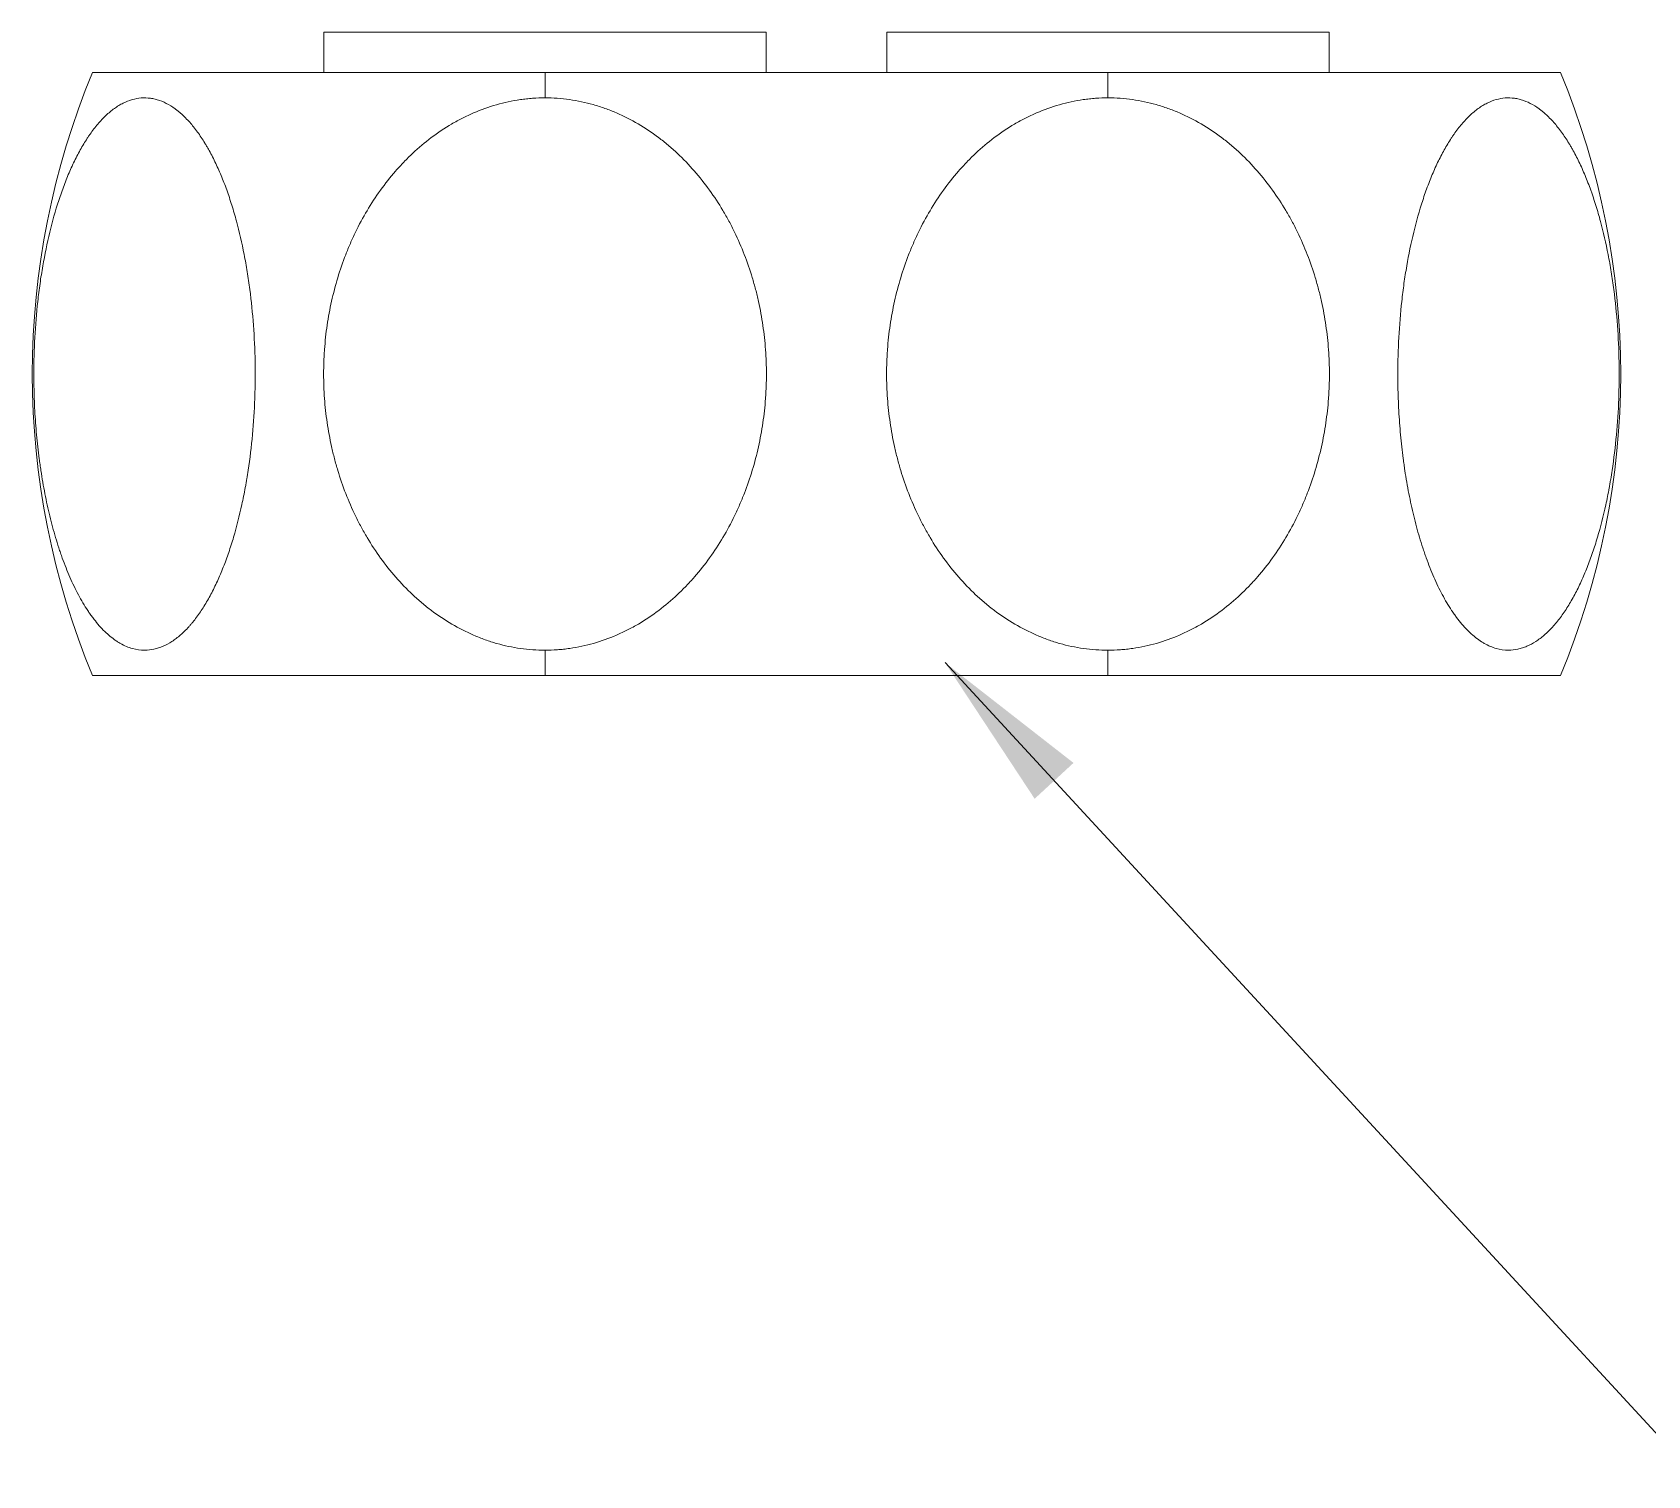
# Model space of a CAD drawing. Header units: millimetres. Extents: x 12315 to 13156, y 3748 to 4343.
# Drawn here: x 12604.08 to 12644.26, y 3810.73 to 3846.64 of the extents above; entities that cross this region are included whole.
import ezdxf

# ---------------------------------------------------------------- set-up
doc = ezdxf.new("R2010")
doc.units = ezdxf.units.MM
doc.styles.get("Standard").update_dxf_attribs({"font": 'arial.ttf'})
doc.dimstyles.new('사본(2) STANDARD', dxfattribs={"dimscale": 0, "dimtxt": 4, "dimasz": 4, "dimexe": 1.25, "dimexo": 0.625, "dimgap": 1.5, "dimtad": 3, "dimtih": 1, "dimtoh": 1, "dimdec": 1, "dimzin": 9, "dimdsep": 46, "dimtxsty": 'Standard', "dimcen": 2.5, "dimclrd": 5, "dimclre": 5, "dimclrt": 5, "dimadec": 0, "dimazin": 0, "dimtfac": 1, "dimtdec": 1, "dimtmove": 0, "dimatfit": 3, "dimfxl": 1.25, "dimtfill": 1, "dimtolj": 1, "dimtzin": 0, "dimarcsym": 0})

msp = doc.modelspace()

# ---------------------------------------------------------------- linework, layer by layer
at = {"linetype": 'Continuous', "lineweight": 18}
for p, q in [((12611.334, 3845.637), (12611.334, 3846.637)), ((12622.334, 3846.637), (12611.334, 3846.637)), ((12622.334, 3845.637), (12622.334, 3846.637)), ((12625.334, 3845.637), (12625.334, 3846.637)), ((12636.334, 3846.637), (12625.334, 3846.637)), ((12636.334, 3845.637), (12636.334, 3846.637)), ((12616.834, 3845.637), (12605.584, 3845.637)), ((12616.834, 3845.637), (12623.834, 3845.637)), ((12630.834, 3845.637), (12623.834, 3845.637)), ((12630.834, 3845.637), (12642.084, 3845.637)), ((12616.834, 3830.637), (12605.584, 3830.637)), ((12616.834, 3830.637), (12623.834, 3830.637)), ((12630.834, 3830.637), (12623.834, 3830.637)), ((12630.834, 3830.637), (12642.084, 3830.637))]:
    msp.add_line(p, q, dxfattribs=at)
at = {"linetype": 'Continuous', "lineweight": 13}
for p, q in [((12616.834, 3845.006), (12616.834, 3845.637)), ((12630.834, 3845.006), (12630.834, 3845.637)), ((12616.834, 3830.637), (12616.834, 3831.267)), ((12630.834, 3830.637), (12630.834, 3831.267))]:
    msp.add_line(p, q, dxfattribs=at)
at = {"linetype": 'Continuous', "lineweight": 18}
for centre, start, end in [((12623.584, 3838.137), 157.3801, 202.6199), ((12624.084, 3838.137), 337.3801, 22.6199)]:
    msp.add_arc(centre, 19.5, start, end, dxfattribs=at)
for points, knots in [([(12604.122, 3838.137), (12604.122, 3838.443), (12604.13, 3838.746), (12604.163, 3839.349), (12604.187, 3839.647), (12604.237, 3840.092), (12604.255, 3840.24), (12604.286, 3840.46), (12604.297, 3840.534), (12604.32, 3840.679), (12604.332, 3840.752), (12604.394, 3841.111), (12604.452, 3841.391), (12604.584, 3841.935), (12604.658, 3842.199), (12604.762, 3842.518), (12604.784, 3842.581), (12604.828, 3842.707), (12604.85, 3842.769), (12604.919, 3842.951), (12604.967, 3843.07), (12605.066, 3843.298), (12605.118, 3843.409), (12605.226, 3843.622), (12605.282, 3843.724), (12605.369, 3843.871), (12605.413, 3843.943), (12605.459, 3844.013), (12605.489, 3844.059), (12605.505, 3844.081), (12605.583, 3844.193), (12605.647, 3844.276), (12605.778, 3844.43), (12605.845, 3844.501), (12605.982, 3844.631), (12606.052, 3844.689), (12606.142, 3844.754), (12606.16, 3844.766), (12606.196, 3844.79), (12606.214, 3844.802), (12606.27, 3844.836), (12606.306, 3844.856), (12606.417, 3844.911), (12606.566, 3844.97), (12606.717, 3844.997), (12606.868, 3845.009), (12606.944, 3845.006), (12607.04, 3844.994), (12607.059, 3844.99), (12607.098, 3844.983), (12607.155, 3844.971), (12607.211, 3844.954), (12607.324, 3844.915), (12607.398, 3844.881), (12607.544, 3844.799), (12607.616, 3844.75), (12607.705, 3844.68), (12607.723, 3844.666), (12607.758, 3844.636), (12607.776, 3844.621), (12607.828, 3844.574), (12607.863, 3844.541), (12607.965, 3844.437), (12608.031, 3844.363), (12608.16, 3844.201), (12608.223, 3844.115), (12608.314, 3843.977), (12608.344, 3843.93), (12608.389, 3843.857), (12608.404, 3843.833), (12608.433, 3843.783), (12608.505, 3843.657), (12608.574, 3843.525), (12608.679, 3843.306), (12608.73, 3843.193), (12608.827, 3842.959), (12608.874, 3842.839), (12608.941, 3842.653), (12608.963, 3842.59), (12609.005, 3842.463), (12609.026, 3842.398), (12609.087, 3842.204), (12609.125, 3842.072), (12609.233, 3841.671), (12609.296, 3841.395), (12609.379, 3840.97), (12609.405, 3840.826), (12609.44, 3840.607), (12609.452, 3840.534), (12609.473, 3840.388), (12609.483, 3840.314), (12609.531, 3839.946), (12609.562, 3839.649), (12609.605, 3839.05), (12609.619, 3838.747), (12609.626, 3838.366), (12609.627, 3838.29), (12609.628, 3838.136), (12609.627, 3837.907), (12609.622, 3837.679), (12609.605, 3837.226), (12609.586, 3836.926), (12609.532, 3836.332), (12609.497, 3836.037), (12609.441, 3835.672), (12609.43, 3835.599), (12609.412, 3835.49), (12609.405, 3835.454), (12609.393, 3835.382), (12609.361, 3835.202), (12609.325, 3835.026), (12609.235, 3834.61), (12609.166, 3834.341), (12609.051, 3833.952), (12609.011, 3833.825), (12608.926, 3833.576), (12608.881, 3833.453), (12608.81, 3833.274), (12608.786, 3833.215), (12608.737, 3833.098), (12608.711, 3833.04), (12608.634, 3832.87), (12608.58, 3832.761), (12608.47, 3832.553), (12608.412, 3832.453), (12608.294, 3832.263), (12608.233, 3832.173), (12608.138, 3832.045), (12608.089, 3831.983), (12608.04, 3831.924), (12608.007, 3831.885), (12607.99, 3831.866), (12607.906, 3831.774), (12607.769, 3831.639), (12607.628, 3831.532), (12607.484, 3831.438), (12607.411, 3831.399), (12607.3, 3831.351), (12607.243, 3831.329), (12607.186, 3831.312), (12607.148, 3831.302), (12607.129, 3831.297), (12607.033, 3831.276), (12606.956, 3831.268), (12606.879, 3831.267)], [0, 0, 0, 0, 0.03125, 0.03125, 0.0625, 0.0625, 0.078125, 0.078125, 0.085937, 0.085937, 0.09375, 0.09375, 0.125, 0.125, 0.15625, 0.15625, 0.164062, 0.164062, 0.171875, 0.171875, 0.1875, 0.1875, 0.203125, 0.203125, 0.21875, 0.21875, 0.226562, 0.230469, 0.230469, 0.234375, 0.234375, 0.25, 0.25, 0.265625, 0.265625, 0.28125, 0.28125, 0.285156, 0.285156, 0.289062, 0.289062, 0.296875, 0.296875, 0.3125, 0.328125, 0.328125, 0.34375, 0.34375, 0.347656, 0.347656, 0.351562, 0.359375, 0.359375, 0.375, 0.375, 0.390625, 0.390625, 0.394531, 0.394531, 0.398437, 0.398437, 0.40625, 0.40625, 0.421875, 0.421875, 0.4375, 0.4375, 0.445312, 0.445312, 0.449219, 0.449219, 0.453125, 0.46875, 0.46875, 0.484375, 0.484375, 0.5, 0.5, 0.507812, 0.507812, 0.515625, 0.515625, 0.53125, 0.53125, 0.5625, 0.5625, 0.578125, 0.578125, 0.585937, 0.585937, 0.59375, 0.59375, 0.625, 0.625, 0.65625, 0.65625, 0.664062, 0.664062, 0.671875, 0.6875, 0.6875, 0.71875, 0.71875, 0.75, 0.75, 0.757812, 0.757812, 0.761719, 0.761719, 0.765625, 0.78125, 0.78125, 0.8125, 0.8125, 0.828125, 0.828125, 0.84375, 0.84375, 0.851563, 0.851563, 0.859375, 0.859375, 0.875, 0.875, 0.890625, 0.890625, 0.90625, 0.90625, 0.914063, 0.917969, 0.917969, 0.921875, 0.921875, 0.9375, 0.953125, 0.953125, 0.96875, 0.96875, 0.976562, 0.980469, 0.980469, 0.984375, 0.984375, 1, 1, 1, 1]), ([(12616.834, 3831.267), (12616.628, 3831.267), (12616.426, 3831.282), (12616.026, 3831.338), (12615.829, 3831.38), (12615.537, 3831.463), (12615.44, 3831.494), (12615.296, 3831.545), (12615.249, 3831.563), (12615.153, 3831.601), (12615.106, 3831.62), (12614.871, 3831.722), (12614.69, 3831.814), (12614.341, 3832.019), (12614.173, 3832.132), (12613.93, 3832.315), (12613.85, 3832.378), (12613.733, 3832.477), (12613.694, 3832.511), (12613.618, 3832.579), (12613.58, 3832.613), (12613.394, 3832.787), (12613.254, 3832.934), (12612.988, 3833.238), (12612.863, 3833.396), (12612.626, 3833.724), (12612.515, 3833.894), (12612.385, 3834.114), (12612.359, 3834.158), (12612.309, 3834.247), (12612.235, 3834.381), (12612.166, 3834.517), (12612.033, 3834.79), (12611.952, 3834.976), (12611.805, 3835.353), (12611.739, 3835.545), (12611.651, 3835.836), (12611.623, 3835.934), (12611.584, 3836.082), (12611.572, 3836.132), (12611.548, 3836.231), (12611.536, 3836.281), (12611.481, 3836.529), (12611.445, 3836.729), (12611.386, 3837.129), (12611.343, 3837.53), (12611.328, 3837.934), (12611.328, 3838.238), (12611.331, 3838.39), (12611.338, 3838.543), (12611.343, 3838.645), (12611.347, 3838.696), (12611.365, 3838.95), (12611.409, 3839.354), (12611.482, 3839.75), (12611.57, 3840.143), (12611.621, 3840.338), (12611.737, 3840.724), (12611.803, 3840.915), (12611.914, 3841.199), (12611.952, 3841.293), (12612.014, 3841.433), (12612.034, 3841.48), (12612.077, 3841.573), (12612.099, 3841.619), (12612.21, 3841.848), (12612.306, 3842.026), (12612.512, 3842.374), (12612.622, 3842.543), (12612.858, 3842.871), (12612.984, 3843.03), (12613.151, 3843.222), (12613.185, 3843.26), (12613.255, 3843.336), (12613.29, 3843.373), (12613.396, 3843.484), (12613.468, 3843.555), (12613.69, 3843.764), (12613.845, 3843.894), (12614.168, 3844.138), (12614.336, 3844.251), (12614.556, 3844.381), (12614.601, 3844.406), (12614.691, 3844.455), (12614.736, 3844.479), (12614.873, 3844.549), (12614.965, 3844.592), (12615.243, 3844.712), (12615.433, 3844.781), (12615.821, 3844.891), (12616.018, 3844.934), (12616.271, 3844.97), (12616.321, 3844.976), (12616.423, 3844.987), (12616.475, 3844.991), (12616.628, 3845.002), (12616.731, 3845.006), (12616.834, 3845.006)], [0, 0, 0, 0, 0.03125, 0.03125, 0.0625, 0.0625, 0.078125, 0.078125, 0.085938, 0.085938, 0.09375, 0.09375, 0.125, 0.125, 0.15625, 0.15625, 0.171875, 0.171875, 0.179688, 0.179688, 0.1875, 0.1875, 0.21875, 0.21875, 0.25, 0.25, 0.28125, 0.28125, 0.289063, 0.289063, 0.296875, 0.3125, 0.3125, 0.34375, 0.34375, 0.375, 0.375, 0.390625, 0.390625, 0.398438, 0.398438, 0.40625, 0.40625, 0.4375, 0.4375, 0.46875, 0.5, 0.5, 0.515625, 0.523438, 0.523438, 0.53125, 0.53125, 0.5625, 0.59375, 0.59375, 0.625, 0.625, 0.65625, 0.65625, 0.671875, 0.671875, 0.679688, 0.679688, 0.6875, 0.6875, 0.71875, 0.71875, 0.75, 0.75, 0.78125, 0.78125, 0.789063, 0.789063, 0.796875, 0.796875, 0.8125, 0.8125, 0.84375, 0.84375, 0.875, 0.875, 0.882813, 0.882813, 0.890625, 0.890625, 0.90625, 0.90625, 0.9375, 0.9375, 0.96875, 0.96875, 0.976563, 0.976563, 0.984375, 0.984375, 1, 1, 1, 1]), ([(12616.834, 3845.006), (12617.039, 3845.006), (12617.242, 3844.991), (12617.642, 3844.935), (12617.839, 3844.893), (12618.131, 3844.81), (12618.227, 3844.779), (12618.371, 3844.728), (12618.419, 3844.71), (12618.514, 3844.673), (12618.562, 3844.653), (12618.797, 3844.552), (12618.978, 3844.459), (12619.327, 3844.254), (12619.495, 3844.142), (12619.738, 3843.958), (12619.818, 3843.895), (12619.935, 3843.796), (12619.974, 3843.763), (12620.05, 3843.695), (12620.088, 3843.66), (12620.274, 3843.486), (12620.414, 3843.34), (12620.68, 3843.035), (12620.805, 3842.877), (12621.041, 3842.549), (12621.153, 3842.379), (12621.283, 3842.16), (12621.308, 3842.116), (12621.359, 3842.027), (12621.433, 3841.893), (12621.502, 3841.757), (12621.635, 3841.483), (12621.716, 3841.297), (12621.863, 3840.92), (12621.929, 3840.729), (12622.017, 3840.437), (12622.045, 3840.339), (12622.084, 3840.191), (12622.096, 3840.142), (12622.12, 3840.042), (12622.131, 3839.993), (12622.187, 3839.744), (12622.223, 3839.545), (12622.281, 3839.145), (12622.325, 3838.743), (12622.34, 3838.339), (12622.34, 3838.035), (12622.337, 3837.883), (12622.33, 3837.731), (12622.324, 3837.629), (12622.321, 3837.578), (12622.303, 3837.323), (12622.258, 3836.92), (12622.185, 3836.523), (12622.098, 3836.13), (12622.047, 3835.935), (12621.93, 3835.55), (12621.865, 3835.358), (12621.754, 3835.075), (12621.715, 3834.98), (12621.654, 3834.84), (12621.633, 3834.793), (12621.591, 3834.701), (12621.569, 3834.655), (12621.458, 3834.426), (12621.362, 3834.247), (12621.156, 3833.9), (12621.045, 3833.731), (12620.81, 3833.402), (12620.684, 3833.243), (12620.516, 3833.051), (12620.482, 3833.013), (12620.413, 3832.937), (12620.378, 3832.9), (12620.272, 3832.79), (12620.2, 3832.718), (12619.977, 3832.51), (12619.823, 3832.379), (12619.5, 3832.135), (12619.331, 3832.022), (12619.112, 3831.893), (12619.067, 3831.867), (12618.977, 3831.818), (12618.932, 3831.794), (12618.795, 3831.725), (12618.703, 3831.681), (12618.424, 3831.561), (12618.235, 3831.493), (12617.847, 3831.382), (12617.65, 3831.34), (12617.397, 3831.304), (12617.346, 3831.297), (12617.244, 3831.287), (12617.193, 3831.282), (12617.039, 3831.271), (12616.937, 3831.267), (12616.834, 3831.267)], [0, 0, 0, 0, 0.03125, 0.03125, 0.0625, 0.0625, 0.078125, 0.078125, 0.085938, 0.085938, 0.09375, 0.09375, 0.125, 0.125, 0.15625, 0.15625, 0.171875, 0.171875, 0.179688, 0.179688, 0.1875, 0.1875, 0.21875, 0.21875, 0.25, 0.25, 0.28125, 0.28125, 0.289063, 0.289063, 0.296875, 0.3125, 0.3125, 0.34375, 0.34375, 0.375, 0.375, 0.390625, 0.390625, 0.398438, 0.398438, 0.40625, 0.40625, 0.4375, 0.4375, 0.46875, 0.5, 0.5, 0.515625, 0.523438, 0.523438, 0.53125, 0.53125, 0.5625, 0.59375, 0.59375, 0.625, 0.625, 0.65625, 0.65625, 0.671875, 0.671875, 0.679687, 0.679687, 0.6875, 0.6875, 0.71875, 0.71875, 0.75, 0.75, 0.78125, 0.78125, 0.789062, 0.789062, 0.796875, 0.796875, 0.8125, 0.8125, 0.84375, 0.84375, 0.875, 0.875, 0.882812, 0.882812, 0.890625, 0.890625, 0.90625, 0.90625, 0.9375, 0.9375, 0.96875, 0.96875, 0.976562, 0.976562, 0.984375, 0.984375, 1, 1, 1, 1]), ([(12630.834, 3831.267), (12630.628, 3831.267), (12630.426, 3831.282), (12630.026, 3831.338), (12629.829, 3831.38), (12629.537, 3831.463), (12629.44, 3831.494), (12629.296, 3831.545), (12629.249, 3831.563), (12629.153, 3831.601), (12629.106, 3831.62), (12628.871, 3831.722), (12628.69, 3831.814), (12628.341, 3832.019), (12628.173, 3832.132), (12627.93, 3832.315), (12627.85, 3832.378), (12627.733, 3832.477), (12627.694, 3832.511), (12627.618, 3832.579), (12627.58, 3832.613), (12627.394, 3832.787), (12627.254, 3832.934), (12626.988, 3833.238), (12626.863, 3833.396), (12626.626, 3833.724), (12626.515, 3833.894), (12626.385, 3834.114), (12626.359, 3834.158), (12626.309, 3834.247), (12626.235, 3834.381), (12626.166, 3834.517), (12626.033, 3834.79), (12625.952, 3834.976), (12625.805, 3835.353), (12625.739, 3835.545), (12625.651, 3835.836), (12625.623, 3835.934), (12625.584, 3836.082), (12625.572, 3836.132), (12625.548, 3836.231), (12625.536, 3836.281), (12625.481, 3836.529), (12625.445, 3836.729), (12625.386, 3837.129), (12625.343, 3837.53), (12625.328, 3837.934), (12625.328, 3838.238), (12625.331, 3838.39), (12625.338, 3838.543), (12625.343, 3838.645), (12625.347, 3838.696), (12625.365, 3838.95), (12625.409, 3839.354), (12625.482, 3839.75), (12625.57, 3840.143), (12625.621, 3840.338), (12625.737, 3840.724), (12625.803, 3840.915), (12625.914, 3841.199), (12625.952, 3841.293), (12626.014, 3841.433), (12626.034, 3841.48), (12626.077, 3841.573), (12626.099, 3841.619), (12626.21, 3841.848), (12626.306, 3842.026), (12626.512, 3842.374), (12626.622, 3842.543), (12626.858, 3842.871), (12626.984, 3843.03), (12627.151, 3843.222), (12627.185, 3843.26), (12627.255, 3843.336), (12627.29, 3843.373), (12627.396, 3843.484), (12627.468, 3843.555), (12627.69, 3843.764), (12627.845, 3843.894), (12628.168, 3844.138), (12628.336, 3844.251), (12628.556, 3844.381), (12628.601, 3844.406), (12628.691, 3844.455), (12628.736, 3844.479), (12628.873, 3844.549), (12628.965, 3844.592), (12629.243, 3844.712), (12629.433, 3844.781), (12629.821, 3844.891), (12630.018, 3844.934), (12630.271, 3844.97), (12630.321, 3844.976), (12630.423, 3844.987), (12630.475, 3844.991), (12630.628, 3845.002), (12630.731, 3845.006), (12630.834, 3845.006)], [0, 0, 0, 0, 0.03125, 0.03125, 0.0625, 0.0625, 0.078125, 0.078125, 0.085938, 0.085938, 0.09375, 0.09375, 0.125, 0.125, 0.15625, 0.15625, 0.171875, 0.171875, 0.179688, 0.179688, 0.1875, 0.1875, 0.21875, 0.21875, 0.25, 0.25, 0.28125, 0.28125, 0.289063, 0.289063, 0.296875, 0.3125, 0.3125, 0.34375, 0.34375, 0.375, 0.375, 0.390625, 0.390625, 0.398438, 0.398438, 0.40625, 0.40625, 0.4375, 0.4375, 0.46875, 0.5, 0.5, 0.515625, 0.523438, 0.523438, 0.53125, 0.53125, 0.5625, 0.59375, 0.59375, 0.625, 0.625, 0.65625, 0.65625, 0.671875, 0.671875, 0.679688, 0.679688, 0.6875, 0.6875, 0.71875, 0.71875, 0.75, 0.75, 0.78125, 0.78125, 0.789063, 0.789063, 0.796875, 0.796875, 0.8125, 0.8125, 0.84375, 0.84375, 0.875, 0.875, 0.882813, 0.882813, 0.890625, 0.890625, 0.90625, 0.90625, 0.9375, 0.9375, 0.96875, 0.96875, 0.976563, 0.976563, 0.984375, 0.984375, 1, 1, 1, 1]), ([(12630.834, 3845.006), (12631.039, 3845.006), (12631.242, 3844.991), (12631.642, 3844.935), (12631.839, 3844.893), (12632.131, 3844.81), (12632.227, 3844.779), (12632.371, 3844.728), (12632.419, 3844.71), (12632.514, 3844.673), (12632.562, 3844.653), (12632.797, 3844.552), (12632.978, 3844.459), (12633.327, 3844.254), (12633.495, 3844.142), (12633.738, 3843.958), (12633.818, 3843.895), (12633.935, 3843.796), (12633.974, 3843.763), (12634.05, 3843.695), (12634.088, 3843.66), (12634.274, 3843.486), (12634.414, 3843.34), (12634.68, 3843.035), (12634.805, 3842.877), (12635.041, 3842.549), (12635.153, 3842.379), (12635.283, 3842.16), (12635.308, 3842.116), (12635.359, 3842.027), (12635.433, 3841.893), (12635.502, 3841.757), (12635.635, 3841.483), (12635.716, 3841.297), (12635.863, 3840.92), (12635.929, 3840.729), (12636.017, 3840.437), (12636.045, 3840.339), (12636.084, 3840.191), (12636.096, 3840.142), (12636.12, 3840.042), (12636.131, 3839.993), (12636.187, 3839.744), (12636.223, 3839.545), (12636.281, 3839.145), (12636.325, 3838.743), (12636.34, 3838.339), (12636.34, 3838.035), (12636.337, 3837.883), (12636.33, 3837.731), (12636.324, 3837.629), (12636.321, 3837.578), (12636.303, 3837.323), (12636.258, 3836.92), (12636.185, 3836.523), (12636.098, 3836.13), (12636.047, 3835.935), (12635.93, 3835.55), (12635.865, 3835.358), (12635.754, 3835.075), (12635.715, 3834.98), (12635.654, 3834.84), (12635.633, 3834.793), (12635.591, 3834.701), (12635.569, 3834.655), (12635.458, 3834.426), (12635.362, 3834.247), (12635.156, 3833.9), (12635.045, 3833.731), (12634.81, 3833.402), (12634.684, 3833.243), (12634.516, 3833.051), (12634.482, 3833.013), (12634.413, 3832.937), (12634.378, 3832.9), (12634.272, 3832.79), (12634.2, 3832.718), (12633.977, 3832.51), (12633.823, 3832.379), (12633.5, 3832.135), (12633.331, 3832.022), (12633.112, 3831.893), (12633.067, 3831.867), (12632.977, 3831.818), (12632.932, 3831.794), (12632.795, 3831.725), (12632.703, 3831.681), (12632.424, 3831.561), (12632.235, 3831.493), (12631.847, 3831.382), (12631.65, 3831.34), (12631.397, 3831.304), (12631.346, 3831.297), (12631.244, 3831.287), (12631.193, 3831.282), (12631.039, 3831.271), (12630.937, 3831.267), (12630.834, 3831.267)], [0, 0, 0, 0, 0.03125, 0.03125, 0.0625, 0.0625, 0.078125, 0.078125, 0.085938, 0.085938, 0.09375, 0.09375, 0.125, 0.125, 0.15625, 0.15625, 0.171875, 0.171875, 0.179688, 0.179688, 0.1875, 0.1875, 0.21875, 0.21875, 0.25, 0.25, 0.28125, 0.28125, 0.289063, 0.289063, 0.296875, 0.3125, 0.3125, 0.34375, 0.34375, 0.375, 0.375, 0.390625, 0.390625, 0.398438, 0.398438, 0.40625, 0.40625, 0.4375, 0.4375, 0.46875, 0.5, 0.5, 0.515625, 0.523438, 0.523438, 0.53125, 0.53125, 0.5625, 0.59375, 0.59375, 0.625, 0.625, 0.65625, 0.65625, 0.671875, 0.671875, 0.679687, 0.679687, 0.6875, 0.6875, 0.71875, 0.71875, 0.75, 0.75, 0.78125, 0.78125, 0.789062, 0.789062, 0.796875, 0.796875, 0.8125, 0.8125, 0.84375, 0.84375, 0.875, 0.875, 0.882812, 0.882812, 0.890625, 0.890625, 0.90625, 0.90625, 0.9375, 0.9375, 0.96875, 0.96875, 0.976562, 0.976562, 0.984375, 0.984375, 1, 1, 1, 1]), ([(12638.04, 3838.137), (12638.04, 3838.443), (12638.049, 3838.746), (12638.082, 3839.349), (12638.106, 3839.648), (12638.156, 3840.093), (12638.174, 3840.24), (12638.205, 3840.461), (12638.216, 3840.534), (12638.239, 3840.68), (12638.251, 3840.752), (12638.313, 3841.112), (12638.371, 3841.392), (12638.503, 3841.936), (12638.577, 3842.2), (12638.681, 3842.519), (12638.703, 3842.583), (12638.747, 3842.708), (12638.769, 3842.77), (12638.838, 3842.953), (12638.886, 3843.071), (12638.985, 3843.299), (12639.037, 3843.41), (12639.145, 3843.623), (12639.201, 3843.725), (12639.288, 3843.873), (12639.332, 3843.945), (12639.378, 3844.014), (12639.409, 3844.06), (12639.424, 3844.083), (12639.502, 3844.194), (12639.566, 3844.277), (12639.697, 3844.431), (12639.764, 3844.502), (12639.901, 3844.632), (12639.972, 3844.69), (12640.061, 3844.755), (12640.08, 3844.767), (12640.116, 3844.791), (12640.134, 3844.803), (12640.189, 3844.836), (12640.226, 3844.857), (12640.337, 3844.912), (12640.486, 3844.97), (12640.637, 3844.997), (12640.788, 3845.009), (12640.864, 3845.006), (12640.96, 3844.993), (12640.98, 3844.99), (12641.018, 3844.983), (12641.075, 3844.97), (12641.131, 3844.954), (12641.244, 3844.914), (12641.318, 3844.88), (12641.464, 3844.798), (12641.536, 3844.749), (12641.625, 3844.679), (12641.643, 3844.665), (12641.678, 3844.635), (12641.696, 3844.62), (12641.749, 3844.572), (12641.783, 3844.539), (12641.885, 3844.436), (12641.951, 3844.361), (12642.08, 3844.199), (12642.143, 3844.113), (12642.234, 3843.975), (12642.264, 3843.928), (12642.309, 3843.855), (12642.324, 3843.83), (12642.353, 3843.78), (12642.425, 3843.654), (12642.494, 3843.522), (12642.599, 3843.303), (12642.65, 3843.19), (12642.747, 3842.956), (12642.794, 3842.835), (12642.85, 3842.68), (12642.861, 3842.649), (12642.883, 3842.586), (12642.893, 3842.554), (12642.925, 3842.459), (12642.946, 3842.395), (12643.007, 3842.2), (12643.045, 3842.068), (12643.153, 3841.667), (12643.216, 3841.391), (12643.299, 3840.965), (12643.324, 3840.821), (12643.372, 3840.529), (12643.393, 3840.383), (12643.451, 3839.941), (12643.481, 3839.644), (12643.524, 3839.044), (12643.538, 3838.741), (12643.545, 3838.36), (12643.546, 3838.284), (12643.546, 3838.13), (12643.546, 3837.901), (12643.54, 3837.673), (12643.524, 3837.22), (12643.505, 3836.92), (12643.45, 3836.325), (12643.414, 3836.031), (12643.359, 3835.666), (12643.347, 3835.593), (12643.329, 3835.484), (12643.323, 3835.448), (12643.31, 3835.376), (12643.278, 3835.196), (12643.243, 3835.019), (12643.152, 3834.603), (12643.083, 3834.335), (12642.968, 3833.946), (12642.927, 3833.819), (12642.842, 3833.569), (12642.797, 3833.447), (12642.726, 3833.268), (12642.702, 3833.209), (12642.653, 3833.092), (12642.627, 3833.034), (12642.55, 3832.865), (12642.496, 3832.756), (12642.385, 3832.547), (12642.328, 3832.448), (12642.209, 3832.258), (12642.148, 3832.168), (12642.053, 3832.04), (12642.021, 3831.999), (12641.955, 3831.919), (12641.922, 3831.88), (12641.821, 3831.77), (12641.684, 3831.636), (12641.543, 3831.529), (12641.399, 3831.436), (12641.326, 3831.397), (12641.214, 3831.349), (12641.158, 3831.328), (12641.101, 3831.311), (12641.062, 3831.301), (12641.043, 3831.296), (12640.947, 3831.276), (12640.87, 3831.267), (12640.793, 3831.267)], [0, 0, 0, 0, 0.03125, 0.03125, 0.0625, 0.0625, 0.078125, 0.078125, 0.085937, 0.085937, 0.09375, 0.09375, 0.125, 0.125, 0.15625, 0.15625, 0.164063, 0.164063, 0.171875, 0.171875, 0.1875, 0.1875, 0.203125, 0.203125, 0.21875, 0.21875, 0.226563, 0.230469, 0.230469, 0.234375, 0.234375, 0.25, 0.25, 0.265625, 0.265625, 0.28125, 0.28125, 0.285156, 0.285156, 0.289063, 0.289063, 0.296875, 0.296875, 0.3125, 0.328125, 0.328125, 0.34375, 0.34375, 0.347656, 0.347656, 0.351563, 0.359375, 0.359375, 0.375, 0.375, 0.390625, 0.390625, 0.394531, 0.394531, 0.398438, 0.398438, 0.40625, 0.40625, 0.421875, 0.421875, 0.4375, 0.4375, 0.445313, 0.445313, 0.449219, 0.449219, 0.453125, 0.46875, 0.46875, 0.484375, 0.484375, 0.5, 0.5, 0.503906, 0.503906, 0.507813, 0.507813, 0.515625, 0.515625, 0.53125, 0.53125, 0.5625, 0.5625, 0.578125, 0.578125, 0.59375, 0.59375, 0.625, 0.625, 0.65625, 0.65625, 0.664063, 0.664063, 0.671875, 0.6875, 0.6875, 0.71875, 0.71875, 0.75, 0.75, 0.757813, 0.757813, 0.761719, 0.761719, 0.765625, 0.78125, 0.78125, 0.8125, 0.8125, 0.828125, 0.828125, 0.84375, 0.84375, 0.851563, 0.851563, 0.859375, 0.859375, 0.875, 0.875, 0.890625, 0.890625, 0.90625, 0.90625, 0.914063, 0.914063, 0.921875, 0.921875, 0.9375, 0.953125, 0.953125, 0.96875, 0.96875, 0.976562, 0.980469, 0.980469, 0.984375, 0.984375, 1, 1, 1, 1]), ([(12604.122, 3838.137), (12604.122, 3837.932), (12604.129, 3837.526), (12604.162, 3836.923), (12604.199, 3836.525), (12604.232, 3836.228), (12604.25, 3836.08), (12604.27, 3835.933), (12604.284, 3835.835), (12604.291, 3835.785), (12604.328, 3835.541), (12604.361, 3835.349), (12604.435, 3834.972), (12604.475, 3834.787), (12604.563, 3834.424), (12604.611, 3834.246), (12604.688, 3833.985), (12604.715, 3833.899), (12604.757, 3833.771), (12604.771, 3833.729), (12604.8, 3833.644), (12604.815, 3833.602), (12604.889, 3833.395), (12604.953, 3833.236), (12605.086, 3832.931), (12605.156, 3832.786), (12605.303, 3832.509), (12605.381, 3832.378), (12605.483, 3832.224), (12605.504, 3832.193), (12605.545, 3832.134), (12605.608, 3832.047), (12605.673, 3831.966), (12605.804, 3831.812), (12605.894, 3831.721), (12606.034, 3831.6), (12606.081, 3831.563), (12606.153, 3831.511), (12606.178, 3831.495), (12606.226, 3831.464), (12606.251, 3831.449), (12606.374, 3831.379), (12606.474, 3831.337), (12606.675, 3831.281), (12606.776, 3831.267), (12606.879, 3831.267)], [0, 0, 0, 0, 0.0625, 0.125, 0.1875, 0.1875, 0.21875, 0.234375, 0.234375, 0.25, 0.25, 0.3125, 0.3125, 0.375, 0.375, 0.4375, 0.4375, 0.46875, 0.46875, 0.484375, 0.484375, 0.5, 0.5, 0.5625, 0.5625, 0.625, 0.625, 0.6875, 0.6875, 0.703125, 0.703125, 0.71875, 0.75, 0.75, 0.8125, 0.8125, 0.84375, 0.84375, 0.859375, 0.859375, 0.875, 0.875, 0.9375, 0.9375, 1, 1, 1, 1]), ([(12638.04, 3838.137), (12638.04, 3837.933), (12638.048, 3837.527), (12638.081, 3836.924), (12638.117, 3836.526), (12638.15, 3836.23), (12638.168, 3836.082), (12638.188, 3835.935), (12638.202, 3835.837), (12638.209, 3835.788), (12638.246, 3835.544), (12638.279, 3835.352), (12638.353, 3834.975), (12638.393, 3834.79), (12638.481, 3834.427), (12638.529, 3834.249), (12638.606, 3833.988), (12638.633, 3833.902), (12638.674, 3833.775), (12638.689, 3833.732), (12638.717, 3833.648), (12638.732, 3833.606), (12638.807, 3833.399), (12638.87, 3833.24), (12639.003, 3832.935), (12639.072, 3832.789), (12639.22, 3832.513), (12639.297, 3832.382), (12639.399, 3832.228), (12639.42, 3832.197), (12639.461, 3832.138), (12639.524, 3832.051), (12639.589, 3831.97), (12639.72, 3831.816), (12639.81, 3831.724), (12639.949, 3831.603), (12639.996, 3831.566), (12640.068, 3831.514), (12640.092, 3831.498), (12640.141, 3831.466), (12640.166, 3831.451), (12640.289, 3831.381), (12640.388, 3831.339), (12640.589, 3831.282), (12640.691, 3831.267), (12640.793, 3831.267)], [0, 0, 0, 0, 0.0625, 0.125, 0.1875, 0.1875, 0.21875, 0.234375, 0.234375, 0.25, 0.25, 0.3125, 0.3125, 0.375, 0.375, 0.4375, 0.4375, 0.46875, 0.46875, 0.484375, 0.484375, 0.5, 0.5, 0.5625, 0.5625, 0.625, 0.625, 0.6875, 0.6875, 0.703125, 0.703125, 0.71875, 0.75, 0.75, 0.8125, 0.8125, 0.84375, 0.84375, 0.859375, 0.859375, 0.875, 0.875, 0.9375, 0.9375, 1, 1, 1, 1])]:
    msp.add_open_spline(points, degree=3, knots=knots, dxfattribs=at)

# ---------------------------------------------------------------- leaders
msp.add_leader([(12626.781, 3830.958), (12645.437, 3810.734), (12670.84, 3810.734)], dimstyle='사본(2) STANDARD', override={"dimscale": 1, "dimtad": 0})

doc.saveas('drawing.dxf')
